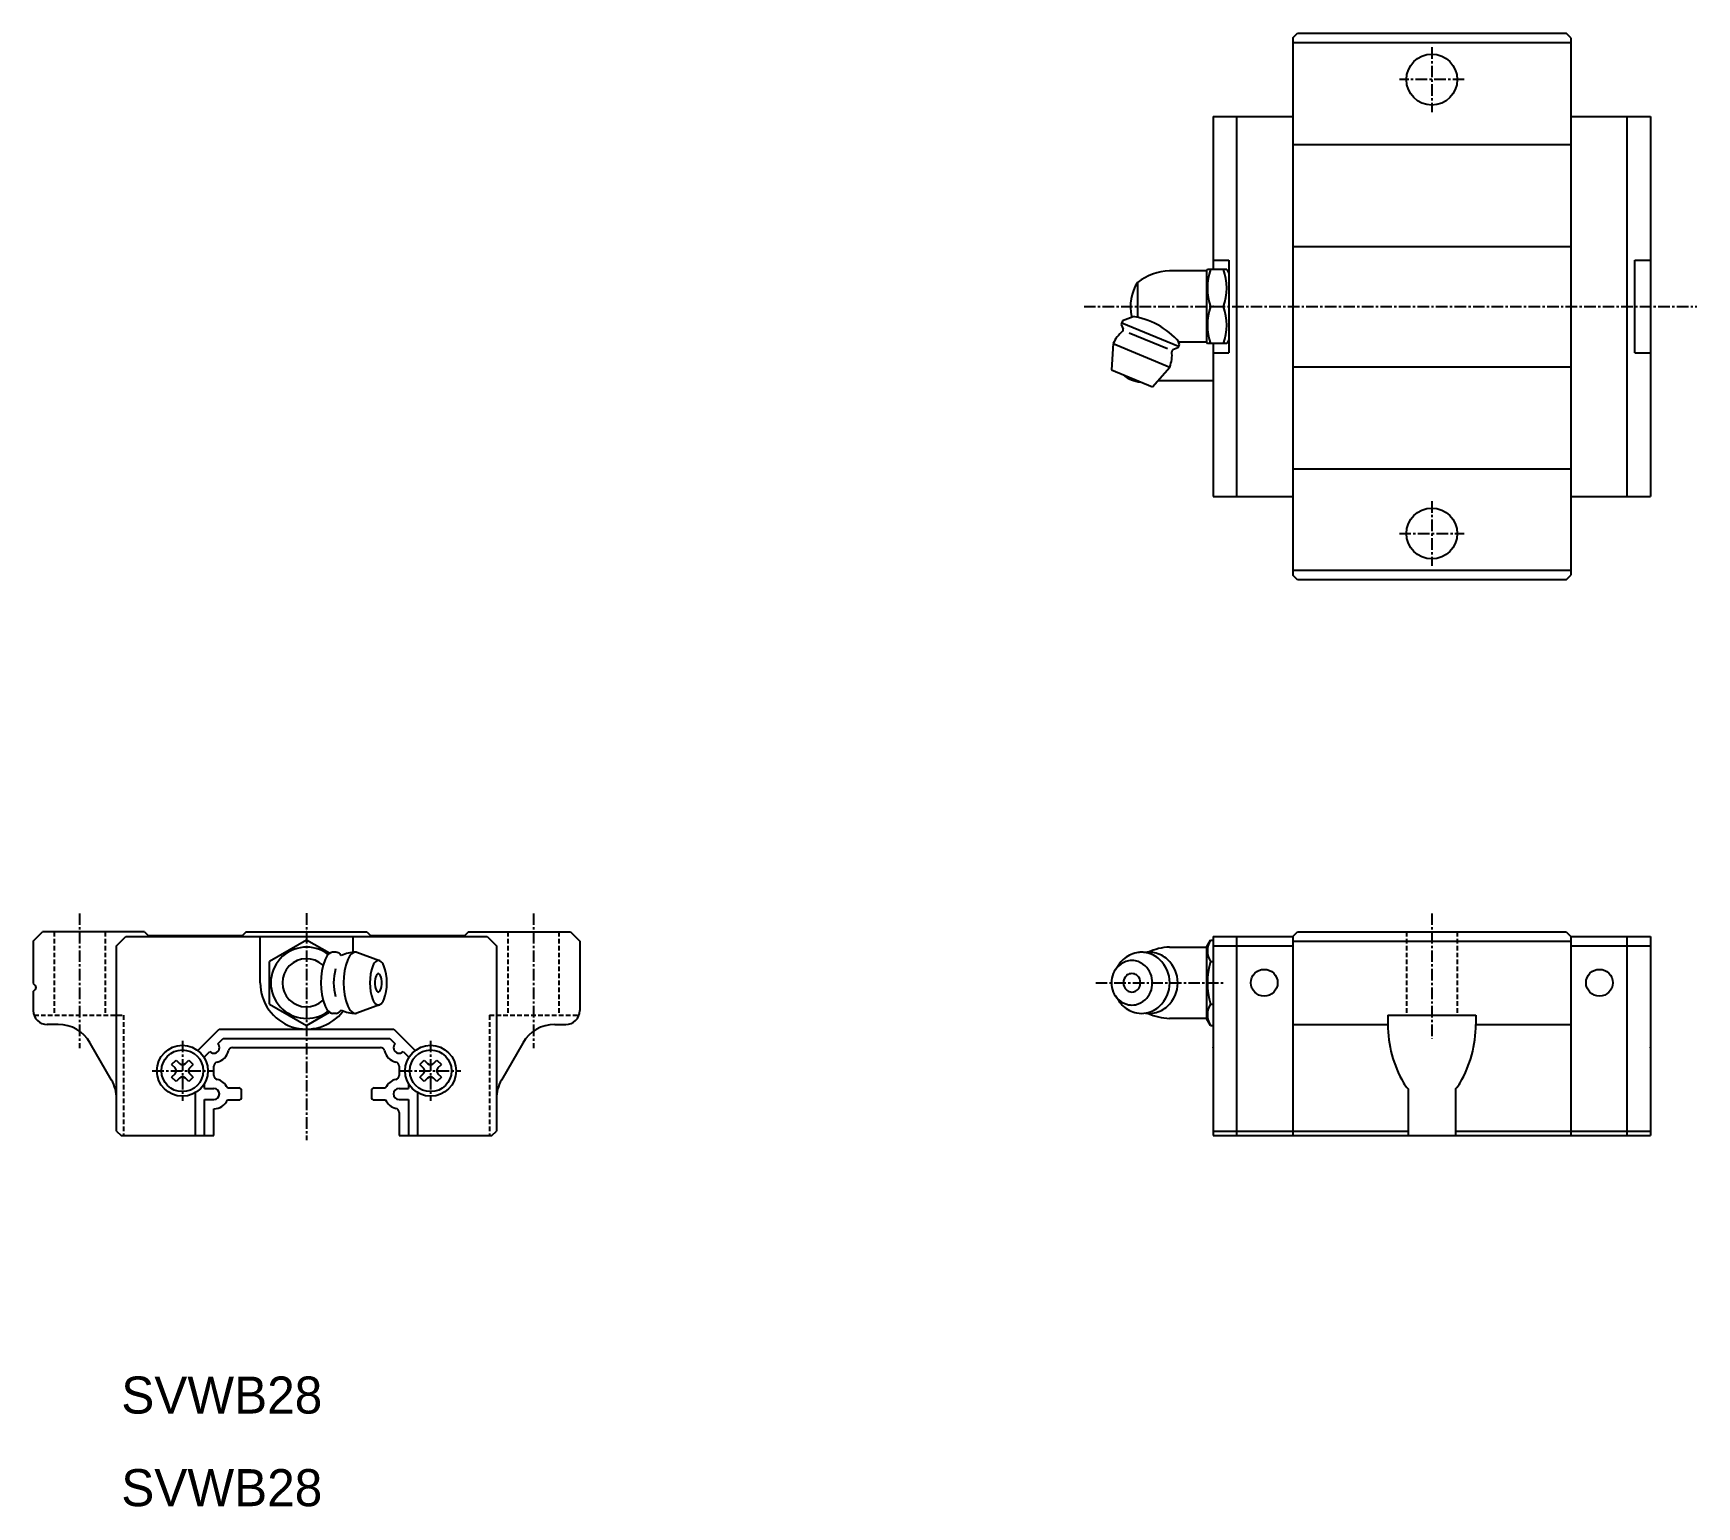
# Model space of a CAD drawing. Extents: x 0 to 180, y 10 to 169.
import ezdxf

# ---------------------------------------------------------------- set-up
doc = ezdxf.new("R2010")
doc.units = 0
doc.linetypes.add('CENTER', pattern=[2, 1.25, -0.25, 0.25, -0.25])
doc.linetypes.add('DASHED', pattern=[0.75, 0.5, -0.25])
doc.layers.get('0').update_dxf_attribs({"linetype": 'CONTINUOUS'})
doc.layers.add('CENTER', color=1, linetype='CENTER')

msp = doc.modelspace()

# ---------------------------------------------------------------- linework, layer by layer
at = {"color": 7, "linetype": 'CONTINUOUS'}
for p, q in [((136.499914, 168.500038), (136.999839, 168.999969)), ((136.999852, 169), (165.999825, 169)), ((166.49992, 168.499908), (165.999867, 168.999962)), ((136.499852, 168), (166.499901, 168)), ((136.499915, 168.500046), (136.499915, 110.499924)), ((166.499901, 168.499908), (166.499901, 110.499924)), ((127.899916, 160.000015), (136.499852, 160.000015)), ((127.899916, 160.000015), (127.899916, 143.5)), ((130.399846, 160.000015), (130.399846, 119.000015)), ((166.499901, 160.000015), (175.099907, 160.000015)), ((172.599907, 119.000015), (172.599907, 160.000015)), ((175.099907, 160.000015), (175.099907, 119.000015)), ((136.499852, 157), (166.499901, 157)), ((136.499852, 146), (166.499901, 146)), ((127.899862, 144.500015), (129.599859, 144.500015)), ((129.599859, 144.500015), (129.599859, 134.500015)), ((173.39991, 134.500015), (173.39991, 144.500015)), ((173.39991, 144.500015), (175.099907, 144.500015)), ((119.731695, 142.100006), (119.731695, 138.319443)), ((127.174911, 143.350006), (123.174905, 143.350006)), ((127.174911, 143.350006), (127.174911, 135.650009)), ((127.261531, 143.499985), (127.17493, 143.349983)), ((129.354341, 143.5), (127.261515, 143.5)), ((129.354324, 143.499977), (129.59986, 143.074692)), ((119.236325, 138.406448), (118.11435, 137.941711)), ((127.607934, 139.500015), (129.00792, 139.500015)), ((117.961273, 137.572159), (118.17248, 137.062256)), ((118.114361, 137.941704), (117.96129, 137.572159)), ((118.037816, 137.756927), (124.135413, 135.231224)), ((118.822179, 136.674362), (122.968416, 134.95694)), ((117.101625, 135.496735), (116.899871, 132.657845)), ((117.101625, 135.496742), (123.199235, 132.971024)), ((124.058851, 135.046448), (123.548966, 134.835243)), ((124.027903, 135.86026), (124.211928, 135.415985)), ((124.211958, 135.415993), (124.058887, 135.046448)), ((127.174911, 135.650009), (124.211945, 135.650009)), ((127.174902, 135.649994), (127.261504, 135.5)), ((129.354341, 135.500015), (127.261515, 135.500015)), ((127.899916, 135.500015), (127.899916, 119.000015)), ((129.599857, 135.925232), (129.354343, 135.499992)), ((121.334458, 130.820984), (123.199198, 132.971046)), ((127.899862, 134.500015), (129.599859, 134.500015)), ((136.499852, 133), (166.499901, 133)), ((173.39991, 134.500015), (175.099907, 134.500015)), ((116.89988, 132.657852), (121.33449, 130.820976)), ((121.923394, 131.500015), (127.899862, 131.500015)), ((136.499852, 122), (166.499901, 122)), ((127.899916, 119.000015), (136.499852, 119.000015)), ((166.499901, 119.000015), (175.099922, 119.000015)), ((166.499901, 111.000031), (136.499852, 111.000031)), ((136.99982, 110.000019), (136.499917, 110.499924)), ((165.999855, 110.000031), (136.999852, 110.000031)), ((165.999825, 110.000008), (166.49992, 110.500103)), ((0.49996, 70.999947), (1.500015, 72.000004)), ((12.499947, 72), (1.499947, 72)), ((12.500012, 71.999992), (12.900015, 71.599987)), ((23.499991, 72.000008), (23.100001, 71.600014)), ((23.499993, 72), (36.499993, 72)), ((36.499988, 72), (36.899979, 71.60001)), ((47.499979, 71.999996), (47.099987, 71.600006)), ((47.499977, 72), (58.499977, 72)), ((58.499983, 72.000004), (59.499964, 71.000004)), ((136.499885, 71.49999), (136.999886, 71.99999)), ((136.999886, 72), (165.999886, 72)), ((165.999859, 71.999979), (166.499855, 71.499972)), ((0.499962, 70.999954), (0.499962, 66.424362)), ((9.499952, 70.500011), (10.499954, 71.500011)), ((9.499977, 50.5), (9.499977, 70.500015)), ((10.499962, 71.500015), (49.499962, 71.500015)), ((12.900002, 71.600021), (23.099999, 71.600021)), ((24.999962, 66.5), (24.999962, 71.500015)), ((29.999999, 71.118851), (25.999983, 68.809441)), ((32.487448, 69.682709), (29.999977, 71.118855)), ((34.999962, 71.500015), (34.999962, 69.789246)), ((36.899986, 71.600021), (47.099983, 71.600021)), ((49.499958, 71.5), (50.49996, 70.5)), ((50.499962, 70.500015), (50.499962, 50.5)), ((59.499962, 71.000015), (59.499962, 63.5)), ((123.175117, 70.350022), (127.174977, 70.350022)), ((127.174977, 70.350021), (127.174977, 62.650024)), ((127.174979, 70.350019), (127.607993, 71.10002)), ((127.607985, 71.100022), (127.899895, 71.100022)), ((127.899895, 71.5), (136.499886, 71.5)), ((127.899895, 71.5), (127.899895, 50)), ((127.899895, 70.5), (136.499886, 70.5)), ((130.39988, 71.5), (130.39988, 50)), ((136.499886, 71), (166.499886, 71)), ((136.499894, 71.5), (136.499894, 50)), ((166.499886, 71.5), (166.499886, 50)), ((166.499886, 71.5), (175.099907, 71.5)), ((166.499886, 70.5), (175.099892, 70.5)), ((172.599892, 50), (172.599892, 71.5)), ((175.099892, 71.5), (175.099892, 50)), ((25.999965, 66.500015), (25.999965, 68.809433)), ((33.190646, 69.800018), (32.821094, 69.800018)), ((37.887776, 68.876976), (35.440464, 69.768425)), ((117.332891, 67.924742), (117.697006, 68.459009)), ((127.607995, 68.800019), (127.899895, 68.800019)), ((25.999965, 64.190613), (25.999965, 66.500015)), ((0.499962, 65.575684), (0.499962, 63.5)), ((0.499964, 66.424347), (0.712174, 66.212135)), ((0.499964, 65.575684), (0.712162, 65.78788)), ((117.697008, 64.541054), (117.332895, 65.075323)), ((25.999968, 64.190605), (29.999984, 61.881195)), ((29.999991, 61.881187), (32.487462, 63.317329)), ((33.190646, 63.200027), (32.821094, 63.200027)), ((37.887775, 64.1231), (35.437997, 63.230759)), ((117.696997, 64.541052), (117.712811, 64.518038)), ((127.607992, 64.200028), (127.899895, 64.200028)), ((146.749886, 63), (156.249886, 63)), ((146.749886, 63), (146.749886, 62)), ((156.249886, 63), (156.249886, 62)), ((3.190621, 62), (2.000008, 62)), ((18.267056, 59.18708), (20.579968, 61.499992)), ((20.579964, 61.5), (39.41996, 61.5)), ((39.419945, 61.499985), (41.732858, 59.187073)), ((56.809364, 62), (57.999947, 62)), ((127.174977, 62.650024), (123.175117, 62.650024)), ((127.607984, 61.900024), (127.17497, 62.650026)), ((127.607975, 61.90004), (127.899895, 61.90004)), ((136.499886, 62), (146.749886, 62)), ((156.249886, 62), (166.499886, 62)), ((8.964123, 56), (6.654726, 59.999985)), ((20.421328, 59.927139), (20.99419, 60.5)), ((20.994179, 60.5), (39.005745, 60.5)), ((21.999962, 59.5), (37.999962, 59.5)), ((39.005734, 60.499985), (39.578586, 59.927132)), ((53.34528, 60.000008), (51.035885, 56.000023)), ((15.43718, 57.685379), (15.91462, 58.162819)), ((15.437186, 57.685356), (15.804335, 57.318207)), ((15.914637, 58.162804), (16.281785, 57.795654)), ((16.918181, 57.79567), (17.285329, 58.162819)), ((17.285325, 58.162804), (17.762776, 57.685356)), ((17.395631, 57.318222), (17.762779, 57.685371)), ((18.999962, 58.342575), (18.999962, 58.505783)), ((18.999971, 58.505783), (19.572823, 59.078636)), ((19.999962, 56.500015), (19.999962, 57.5)), ((39.999962, 57.5), (39.999962, 56.500015)), ((40.427091, 59.078629), (40.999953, 58.50576)), ((40.999962, 58.505783), (40.999962, 58.342575)), ((42.23716, 57.685364), (42.71461, 58.162819)), ((42.237177, 57.685356), (42.604325, 57.318207)), ((42.714616, 58.162796), (43.081764, 57.795647)), ((43.718171, 57.79567), (44.08532, 58.162819)), ((44.085316, 58.162804), (44.562766, 57.685356)), ((44.195611, 57.31823), (44.56276, 57.685379)), ((15.914625, 55.837204), (15.437175, 56.314659)), ((15.804328, 56.681816), (15.43718, 56.314667)), ((16.281778, 56.204369), (15.91463, 55.837219)), ((17.285336, 55.837204), (16.918187, 56.204353)), ((17.762769, 56.314667), (17.285329, 55.837227)), ((17.762786, 56.314659), (17.395638, 56.681808)), ((42.714617, 55.837204), (42.237167, 56.314659)), ((42.604319, 56.681816), (42.23717, 56.314667)), ((43.081759, 56.204376), (42.71461, 55.837227)), ((44.085326, 55.837204), (43.718167, 56.204369)), ((44.56276, 56.314667), (44.085309, 55.837219)), ((44.562766, 56.314644), (44.195606, 56.681808)), ((17.999962, 50.000015), (17.999962, 54.633057)), ((18.999962, 55.100006), (18.999962, 55.657455)), ((18.999962, 55.100006), (19.999962, 55.100006)), ((18.999962, 50.000015), (18.999962, 53.900009)), ((18.999962, 53.900009), (19.999962, 53.900009)), ((21.461983, 55.150009), (22.699959, 55.150009)), ((22.999962, 54.150009), (22.999962, 54.850006)), ((36.999962, 54.850006), (36.999962, 54.150009)), ((37.299965, 55.150009), (38.537941, 55.150009)), ((39.999962, 55.100006), (40.999962, 55.100006)), ((39.999962, 53.900009), (40.999962, 53.900009)), ((40.999962, 55.657455), (40.999962, 55.100006)), ((40.999962, 53.900009), (40.999962, 50.000015)), ((41.999962, 54.633057), (41.999962, 50.000015)), ((148.938149, 55.071808), (148.938149, 50)), ((154.061623, 55.071793), (154.061623, 50)), ((19.999962, 50), (19.999962, 52.900009)), ((21.461983, 53.850006), (22.699959, 53.850006)), ((37.299965, 53.850006), (38.537941, 53.850006)), ((39.999962, 52.5), (39.999962, 50)), ((9.499983, 50.500008), (10, 50)), ((49.999945, 50), (50.499952, 50.5)), ((127.899895, 50.5), (136.499886, 50.5)), ((136.499886, 50.499985), (148.938149, 50.499985)), ((154.061623, 50.499985), (166.499886, 50.499985)), ((166.499886, 50.5), (175.099892, 50.5)), ((10.000008, 50), (19.999962, 50)), ((39.999962, 50), (49.999947, 50)), ((127.899895, 50), (175.099892, 50))]:
    msp.add_line(p, q, dxfattribs=at)
at = {"color": 3, "linetype": 'DASHED'}
for p, q in [((2.750008, 72.000015), (2.750008, 63.000015)), ((8.250008, 72.000015), (8.250008, 63.000015)), ((51.749977, 72.000015), (51.749977, 63.000015)), ((57.249977, 72.000015), (57.249977, 63.000015)), ((148.749886, 72), (148.749886, 63)), ((154.249886, 72), (154.249886, 63)), ((0.585808, 63.000015), (10.250008, 63.000015)), ((10.250008, 63.000015), (10.250008, 50.000015)), ((49.749977, 63.000015), (49.749977, 50.000015)), ((49.749977, 63.000015), (59.414177, 63.000015))]:
    msp.add_line(p, q, dxfattribs=at)
at = {"color": 7, "linetype": 'CONTINUOUS'}
for centre, radius in [((151.499916, 164.000015), 2.749999), ((151.499916, 114.999985), 2.749999), ((133.399895, 66.499985), 1.449998), ((169.599907, 66.499985), 1.449998), ((16.599953, 57), 2.749999), ((43.399956, 57), 2.749999), ((16.599953, 57), 2.249999), ((43.399956, 57), 2.249999)]:
    msp.add_circle(centre, radius, dxfattribs=at)
for centre, radius, start, end in [((123.647047, 139.5), 4.699998, 146.413773, 193.178802), ((123.403027, 137.354355), 5.999997, 92.178871, 127.726128), ((133.208023, 141.5), 5.946512, 160.346466, 199.653458), ((123.407813, 141.500015), 5.946529, 340.346527, 19.653477), ((118.100609, 130.487503), 7.999998, 40.189182, 83.034012), ((133.208023, 137.500015), 5.946512, 160.346466, 199.653458), ((123.407813, 137.500015), 5.946529, 340.346527, 19.653477), ((120.150399, 134.233902), 3.300001, 128.16394, 157.499847), ((117.987709, 136.985748), 0.200001, 308.164124, 22.500431), ((123.625517, 134.650497), 0.2, 112.499573, 186.835464), ((120.150399, 134.233902), 3.299999, 337.5, 6.835998), ((120.280415, 134.547775), 3.200001, 229.28981, 265.709991), ((29.999962, 66.500015), 3.849998, 52.507736, 307.492126), ((123.403115, 64.354356), 6, 92.177719, 114.893784), ((129.343581, 69.950027), 2.082014, 146.471832, 213.52861), ((29.999962, 66.500015), 2.599998, 46.621258, 313.378754), ((38.865923, 66.499992), 7.307827, 159.761902, 200.237976), ((33.3236, 68.553284), 1.397422, 121.100197, 160.14386), ((32.821098, 69.295197), 0.504785, 90.903221, 115.752029), ((33.190648, 69.295197), 0.504785, 64.247993, 90.902847), ((32.688146, 68.553284), 1.397424, 39.428249, 58.89978), ((35.266074, 66.5), 3.300003, 89.999985, 117.054504), ((41.310902, 66.499992), 7.307827, 159.761902, 200.237976), ((35.768578, 68.553284), 1.397422, 121.100197, 160.14386), ((35.266076, 69.295197), 0.504788, 68.688133, 115.751984), ((42.147452, 66.5), 5.306899, 159.730606, 200.269379), ((38.125231, 67.992485), 1.016732, 121.051285, 160.103973), ((37.760551, 68.531769), 0.368218, 64.286964, 115.712906), ((37.39587, 67.992485), 1.016732, 19.896015, 58.948624), ((33.373648, 66.5), 5.306899, 339.730621, 20.269382), ((119.42969, 66.500015), 2.52979, 133.386032, 226.613922), ((119.143186, 66.756233), 2.147025, 101.036324, 132.526276), ((120.580114, 66.500015), 3.478461, 133.386017, 145.806702), ((120.18617, 66.852317), 2.952157, 101.036293, 132.526291), ((119.117209, 66.848815), 2.051197, 79.180756, 100.819183), ((119.091232, 66.756233), 2.147026, 47.473656, 78.963623), ((120.150454, 66.979613), 2.820397, 89.999977, 100.819176), ((120.150454, 66.979613), 2.820397, 79.180763, 89.999977), ((118.804728, 66.500015), 2.52979, 313.386017, 46.613914), ((121.010123, 66.979613), 2.820397, 89.999977, 98.765778), ((120.114738, 66.852317), 2.952156, 47.473652, 78.963654), ((121.010123, 66.979613), 2.820397, 79.180763, 89.999977), ((120.974407, 66.852317), 2.952156, 47.473652, 78.963654), ((119.720794, 66.500015), 3.478461, 313.386017, 46.613934), ((120.580463, 66.500015), 3.478461, 313.386017, 46.613934), ((135.069933, 66.50003), 7.808372, 162.869141, 197.130844), ((29.999962, 66.5), 4.999999, 180, 322.61261), ((38.236866, 66.5), 5.306902, 163.626266, 196.372879), ((39.593767, 66.5), 2.215717, 159.773712, 200.226273), ((37.912945, 67.12233), 0.423398, 121.11824, 160.158691), ((37.760551, 67.347198), 0.152796, 64.233658, 115.766342), ((37.608156, 67.12233), 0.423395, 19.841335, 58.881702), ((35.927332, 66.5), 2.215717, 339.773712, 20.22628), ((119.247411, 66.500015), 1.054077, 133.386078, 226.613846), ((119.128032, 66.606775), 0.894588, 101.036263, 132.526337), ((119.117209, 66.64535), 0.854661, 79.180717, 100.819145), ((119.106386, 66.606775), 0.894588, 47.473576, 78.963608), ((118.987006, 66.500015), 1.054077, 313.386078, 46.613846), ((0.500023, 66), 0.300002, 314.999481, 45.000515), ((38.125229, 65.007515), 1.016732, 199.896011, 238.948624), ((37.912944, 65.87767), 0.423395, 199.841309, 238.881699), ((37.760549, 65.652802), 0.152796, 244.233658, 295.766327), ((37.608154, 65.87767), 0.423398, 301.118256, 340.158691), ((37.395868, 65.007515), 1.016732, 301.0513, 340.103973), ((119.143186, 66.243798), 2.147025, 227.473663, 258.963623), ((119.128032, 66.393255), 0.894588, 227.473572, 258.963623), ((119.117209, 66.35468), 0.854661, 259.180725, 280.819153), ((119.106386, 66.393255), 0.894588, 281.036255, 312.526337), ((119.091232, 66.243798), 2.147025, 281.036316, 312.526276), ((2.000008, 63.5), 1.5, 180, 270), ((33.323598, 64.446716), 1.397422, 199.856125, 238.89975), ((32.821095, 63.704803), 0.504785, 244.24794, 270.393188), ((33.19065, 63.704803), 0.504788, 270.392853, 295.752045), ((32.688147, 64.446716), 1.397423, 301.10025, 320.570038), ((35.266074, 66.5), 3.300001, 242.945496, 269.999969), ((35.768575, 64.446716), 1.397422, 199.856125, 238.89975), ((35.266072, 63.704803), 0.504785, 244.247925, 289.935181), ((37.760548, 64.468231), 0.368218, 244.286957, 295.712891), ((57.999962, 63.5), 1.5, 270, 0), ((120.580114, 66.500015), 3.47846, 214.653, 226.613937), ((120.18617, 66.147713), 2.952156, 227.473663, 258.963654), ((119.117209, 66.151216), 2.051197, 259.180756, 280.819183), ((120.150454, 66.020417), 2.820398, 259.180756, 280.819183), ((121.010123, 66.020417), 2.820398, 261.237854, 280.819183), ((120.114737, 66.147713), 2.952156, 281.036285, 312.526306), ((123.403116, 68.645676), 6, 245.106216, 267.822266), ((120.974406, 66.147713), 2.952156, 281.036285, 312.526306), ((129.343581, 63.050018), 2.082014, 146.471329, 213.527618), ((3.190621, 58), 3.999998, 29.999891, 89.999969), ((56.80938, 58), 4, 89.999969, 149.999985), ((159.303141, 61.999979), 12.553236, 179.999939, 210.136093), ((143.696665, 61.999991), 12.553237, 329.863831, 359.999969), ((19.999962, 59.5), 0.600002, 224.609497, 45.39069), ((21.999962, 59.050003), 0.449997, 90.000122, 167.319962), ((37.999962, 59.050003), 0.45, 12.680031, 89.999878), ((39.999962, 59.5), 0.6, 134.609314, 315.390503), ((16.599953, 58.113861), 0.45, 225.000168, 314.999908), ((20.449944, 57.5), 0.450001, 102.680122, 180), ((19.999962, 59.5), 1.599997, 282.680176, 347.319885), ((39.999962, 59.5), 1.599999, 192.680099, 257.319855), ((39.549965, 57.5), 0.45, 0, 77.319878), ((43.399956, 58.113861), 0.45, 225.000168, 314.999908), ((5.500008, 54), 4, 0, 30.000013), ((15.486107, 57), 0.450001, 314.999908, 45.000088), ((16.599953, 55.886169), 0.450001, 45.000088, 134.999832), ((17.713799, 57), 0.450001, 134.999908, 225.000092), ((20.449944, 56.5), 0.45, 179.999023, 257.319641), ((19.999962, 54.5), 1.599998, 23.969576, 77.319847), ((39.999962, 54.5), 1.599997, 102.680115, 156.030426), ((39.549965, 56.5), 0.450001, 282.680359, 0.000971), ((42.286125, 57), 0.450001, 314.999908, 45.000088), ((43.399956, 55.886169), 0.450001, 45.000088, 134.999832), ((44.513811, 57), 0.450001, 134.999908, 225.000092), ((54.499977, 54.000015), 3.999999, 149.999985, 180), ((152.148579, 58.001576), 4.360359, 211.897507, 222.38382), ((150.851221, 58.001577), 4.36036, 317.615936, 328.102417), ((19.999962, 54.5), 0.599998, 270.000092, 90), ((22.699944, 54.850006), 0.3, 0, 90), ((22.699944, 54.150009), 0.300003, 270, 0), ((37.299965, 54.850006), 0.300003, 90, 180), ((37.299965, 54.150009), 0.3, 180, 270), ((39.999962, 54.5), 0.599998, 90, 269.999908), ((19.999962, 54.5), 1.599998, 270.000061, 336.030731), ((39.999962, 54.5), 1.599999, 203.969254, 257.319855), ((39.549965, 52.5), 0.45, 0, 77.319878)]:
    msp.add_arc(centre, radius, start, end, dxfattribs=at)
for p in [(127.899916, 139.500015), (175.099907, 139.500015), (29.999962, 72), (127.899895, 59.5), (175.099892, 59.5)]:
    msp.add_point(p, dxfattribs=at)
at = {"layer": 'CENTER', "color": 1, "linetype": 'CENTER'}
for p, q in [((151.499901, 167.5), (151.499901, 160.5)), ((154.999901, 164), (147.999901, 164)), ((113.947049, 139.500015), (180.099907, 139.500015)), ((151.499901, 118.499985), (151.499901, 111.5)), ((147.999901, 114.999985), (154.999901, 114.999985)), ((5.499962, 73.997665), (5.499962, 59.447678)), ((29.999962, 74.000015), (29.999962, 49.5)), ((54.499962, 73.997665), (54.499962, 59.447678)), ((151.499886, 73.99765), (151.499886, 60.445328)), ((115.212481, 66.5), (129.191631, 66.5)), ((16.599953, 60.250015), (16.599953, 53.750015)), ((43.399971, 60.250015), (43.399971, 53.750015)), ((13.349953, 57.000015), (19.849953, 57.000015)), ((40.149971, 57.000015), (46.649971, 57.000015))]:
    msp.add_line(p, q, dxfattribs=at)

# ---------------------------------------------------------------- texts
at = {"color": 7, "linetype": 'CONTINUOUS'}
for p in [(10, 20), (10, 10)]:
    msp.add_text('SVWB28', height=4, dxfattribs=at).set_placement(p)

doc.saveas('drawing.dxf')
